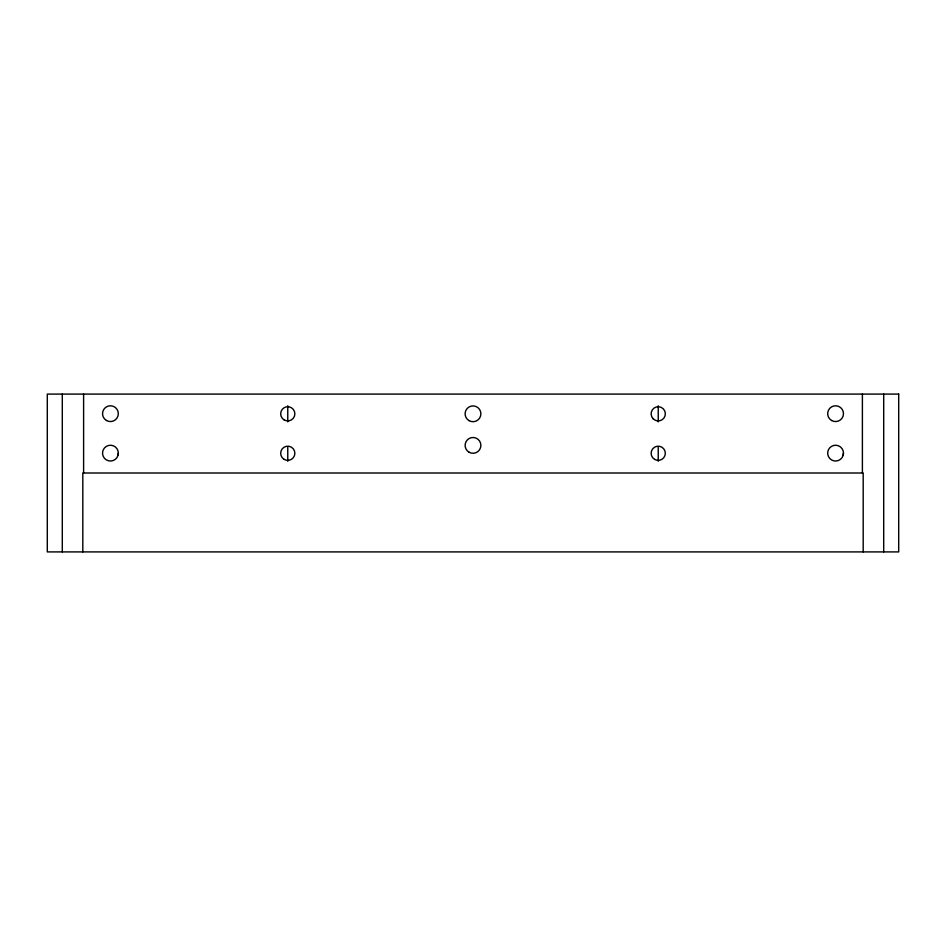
<?xml version="1.0" encoding="UTF-8"?>
<svg xmlns="http://www.w3.org/2000/svg" width="946" height="946" viewBox="0 0 946 946"><rect width="100%" height="100%" fill="white"/><g stroke="black" fill="none" stroke-linecap="round" stroke-linejoin="round"><path stroke-width="1.42" d="M118.049 455.168L118.321 453.134A7.887 7.887 0 0 0 106.484 446.299A7.887 7.887 0 0 0 106.484 459.969A7.887 7.887 0 0 0 118.321 453.134M843.193 455.168L843.465 453.134A7.887 7.887 0 0 0 831.629 446.299A7.887 7.887 0 0 0 831.629 459.969A7.887 7.887 0 0 0 843.465 453.134M883.706 394.092L883.706 551.908M863.19 551.908L863.19 473L82.81 473L82.81 551.908M862.397 394.092L862.397 473M658.239 405.787L658.239 421.857M658.239 446.701L658.239 461.305M287.761 405.787L287.761 421.857M287.761 446.701L287.761 461.305M83.603 394.092L83.603 473M62.294 394.092L62.294 551.908M898.7 394.092L47.3 394.092L47.3 551.908L898.7 551.908L898.7 394.092M654.679 459.425A7.107 7.107 0 0 0 665.334 453.276A7.107 7.107 0 0 0 654.679 447.127A7.107 7.107 0 0 0 654.679 459.425M653.213 418.841A7.107 7.107 0 0 0 665.097 415.661A7.107 7.107 0 0 0 656.394 406.957A7.107 7.107 0 0 0 653.213 418.841M284.214 459.425A7.107 7.107 0 0 0 294.868 453.276A7.107 7.107 0 0 0 284.214 447.127A7.107 7.107 0 0 0 284.214 459.425M284.214 419.965A7.107 7.107 0 0 0 294.868 413.816A7.107 7.107 0 0 0 284.214 407.667A7.107 7.107 0 0 0 284.214 419.965M831.629 420.509A7.887 7.887 0 0 0 843.465 413.674A7.887 7.887 0 0 0 831.629 406.839A7.887 7.887 0 0 0 831.629 420.509M106.484 420.509A7.887 7.887 0 0 0 118.321 413.674A7.887 7.887 0 0 0 106.484 406.839A7.887 7.887 0 0 0 106.484 420.509M469.05 452.212A7.887 7.887 0 0 0 480.887 445.389A7.887 7.887 0 0 0 469.05 438.554A7.887 7.887 0 0 0 469.05 452.212M469.05 420.651A7.887 7.887 0 0 0 480.887 413.816A7.887 7.887 0 0 0 469.05 406.981A7.887 7.887 0 0 0 469.05 420.651"/></g></svg>
